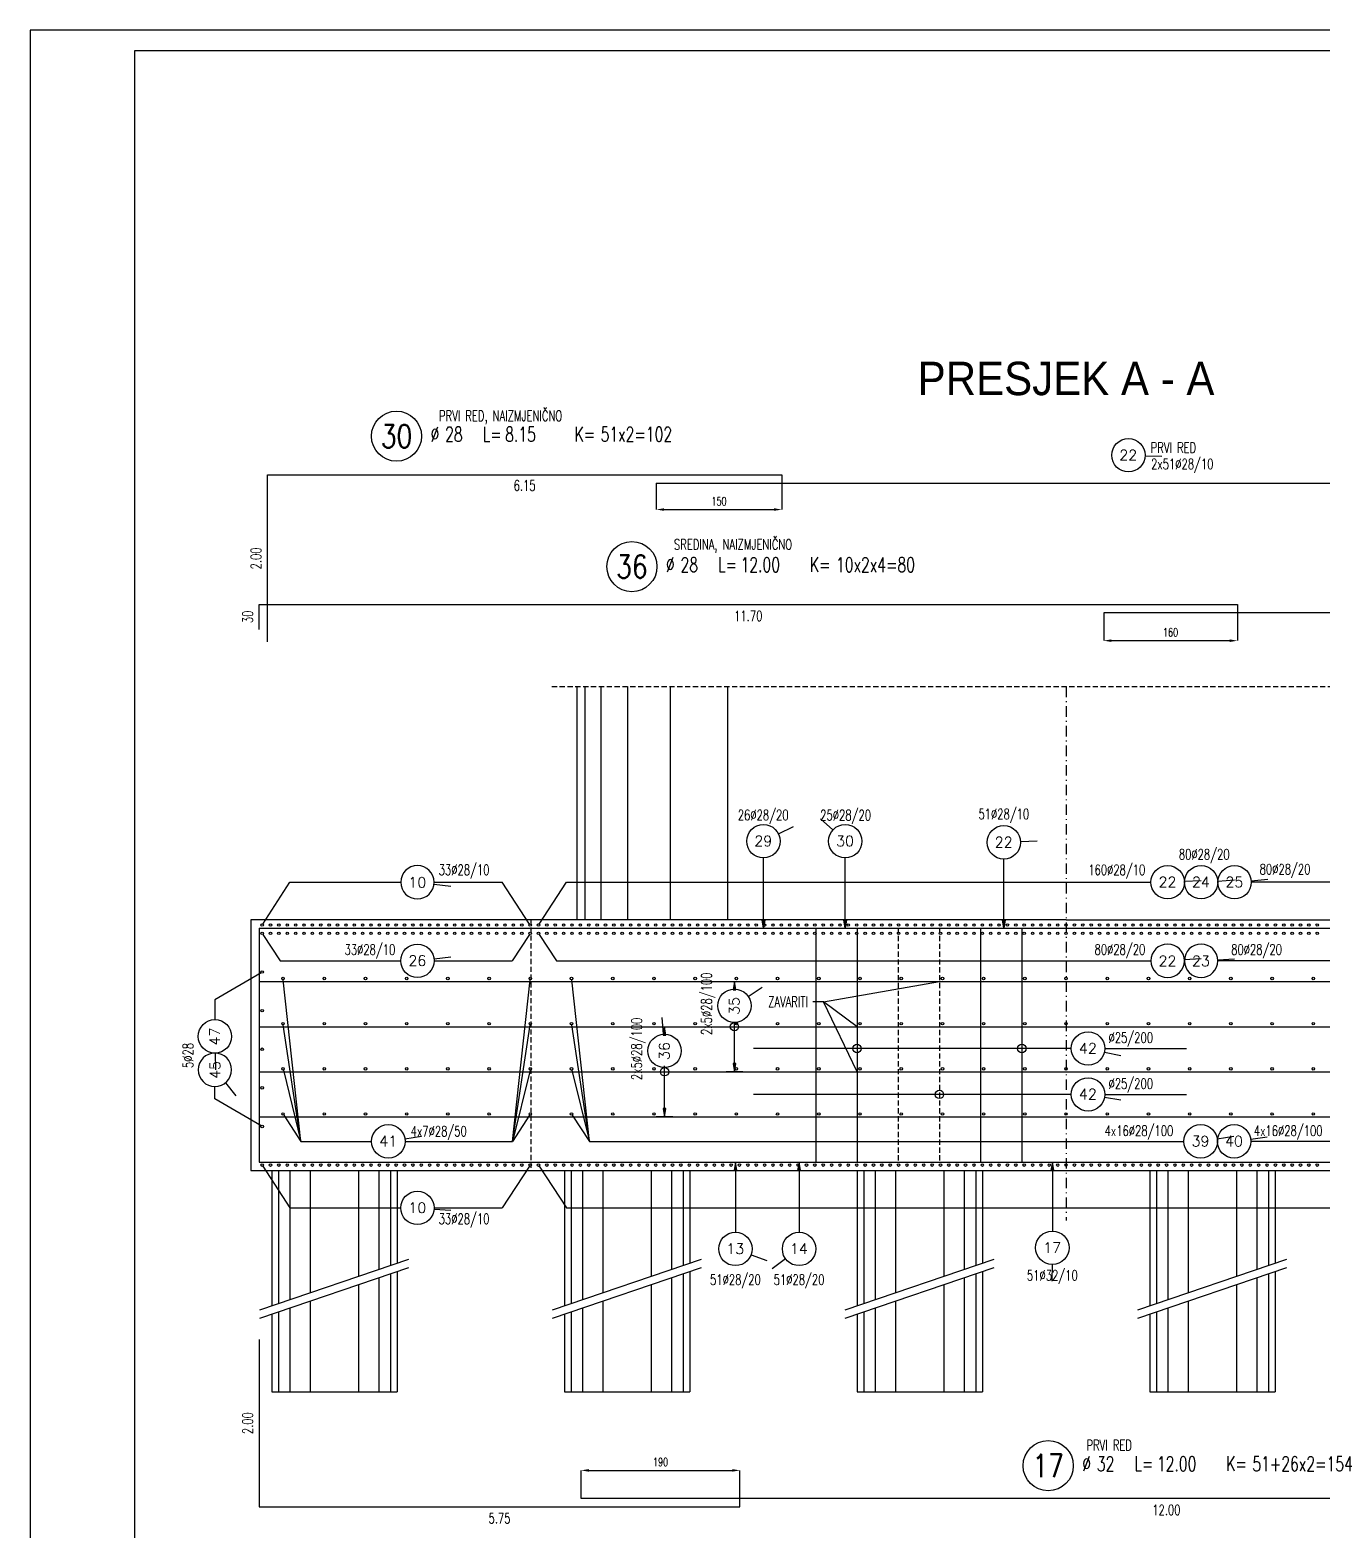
# Model space of a CAD drawing. Extents: x 25615 to 36352, y 68211 to 72666.
# Drawn here: x 25615 to 27161, y 70871 to 72666 of the extents above; entities that cross this region are included whole.
import ezdxf
from ezdxf.enums import TextEntityAlignment as Align

# ---------------------------------------------------------------- set-up
doc = ezdxf.new("R2010")
doc.units = 0
doc.header["$LTSCALE"] = 50
doc.header["$PDMODE"] = 34
doc.header["$PDSIZE"] = 5
doc.linetypes.add('CENTER', pattern=[0.47, 0.25, -0.1, 0.02, -0.1])
doc.linetypes.add('HIDDEN2', pattern=[0.1875, 0.125, -0.0625])
doc.layers.get('DEFPOINTS').update_dxf_attribs({"linetype": 'CONTINUOUS'})
for name, color, linetype in [('ARM', 1, 'CONTINUOUS'), ('ARM-I', 6, 'CONTINUOUS'), ('BETON', 7, 'CONTINUOUS'), ('BETON TANKO', 40, 'CONTINUOUS'), ('CRTICA', 7, 'CONTINUOUS'), ('KOTE', 4, 'CONTINUOUS'), ('NEVIDLJIVO', 9, 'HIDDEN2'), ('OSI', 2, 'CENTER'), ('POM', 9, 'CONTINUOUS'), ('TANKO', 8, 'CONTINUOUS'), ('TEKST', 7, 'CONTINUOUS')]:
    doc.layers.add(name, color=color, linetype=linetype)
doc.styles.add('KOTE', font='romans.shx', dxfattribs={"width": 0.7})
doc.styles.get("Standard").update_dxf_attribs({"font": 'romans.shx', "width": 0.9})
doc.dimstyles.new('M-50', dxfattribs={"dimscale": 50, "dimtxt": 0.2, "dimasz": 0.185, "dimexe": 0, "dimexo": 0, "dimgap": 0.1, "dimtad": 1, "dimdec": 0, "dimzin": 0, "dimdsep": 46, "dimtxsty": 'KOTE', "dimcen": 0.09, "dimclrd": 256, "dimclre": 256, "dimclrt": 2, "dimadec": 0, "dimazin": 0, "dimtfac": 1, "dimtdec": 0, "dimtix": 1, "dimtmove": 2, "dimatfit": 3, "dimfxl": 0, "dimtolj": 1, "dimtzin": 0, "dimarcsym": 0})

# ---------------------------------------------------------------- blocks, each defined once
blk = doc.blocks.new('*D338')
at = {"layer": 'DEFPOINTS', "color": 0}
for p in [(26463.7, 70942.5), (26273.7, 70909), (26463.7, 70899)]:
    blk.add_point(p, dxfattribs=at)
at = {"layer": 'TANKO', "lineweight": -2}
for p, q in [((26273.7, 70909), (26273.7, 70942.5)), ((26283, 70942.5), (26454.5, 70942.5)), ((26463.7, 70899), (26463.7, 70942.5))]:
    blk.add_line(p, q, dxfattribs=at)
at = {"layer": 'TANKO'}
for points in [[(26283, 70944), (26283, 70940.9), (26273.7, 70942.5)], [(26454.5, 70944), (26454.5, 70940.9), (26463.7, 70942.5)]]:
    blk.add_solid(points, dxfattribs=at)
at = {"layer": 'TANKO', "color": 2, "insert": (26368.7, 70952.5), "char_height": 10, "attachment_point": 5, "style": 'KOTE'}
blk.add_mtext('\\A1;190', dxfattribs=at)
blk = doc.blocks.new('P')
at = {"layer": 'KOTE'}
blk.add_circle((0, 0), 0.4, dxfattribs=at)
blk.add_attdef('P', text='', height=0.25, dxfattribs=at).set_placement((-0.004, 0.004), align=Align.MIDDLE)
blk = doc.blocks.new('POZ')
at = {"layer": 'ARM-I'}
blk.add_circle((0, 0), 0.6, dxfattribs=at)
at = {"layer": 'ARM', "width": 0.7}
for s, p in [('%%c', (0.814, -0.125)), ('L=', (2.064, -0.125)), ('K=', (4.256, -0.125))]:
    blk.add_text(s, height=0.35, dxfattribs=at).set_placement(p)
for tag, p in [('VA', (0.879, 0.435)), ('FI', (1.162, -0.13)), ('DUZ', (2.598, -0.13)), ('KOM', (4.881, -0.13))]:
    blk.add_attdef(tag, p, '', height=0.35, dxfattribs=at)
at = {"layer": 'ARM', "width": 0.7, "flags": 1}
for tag, p in [('TIP', (1.038, -0.896)), ('A', (1.162, -1.411)), ('B', (1.162, -1.918)), ('C', (1.162, -2.426)), ('D', (1.162, -2.934)), ('E', (1.162, -3.441)), ('F', (1.162, -3.949)), ('G', (1.162, -4.457)), ('H', (1.162, -4.964)), ('I', (1.162, -5.472)), ('J', (1.162, -5.98)), ('K', (1.162, -6.487)), ('L', (1.162, -6.995)), ('M', (1.162, -7.503)), ('N', (1.162, -8.011))]:
    blk.add_attdef(tag, p, '', height=0.35, dxfattribs=at)
at = {"layer": 'ARM-I', "width": 0.8}
blk.add_attdef('POZ', text='', height=0.55, dxfattribs=at).set_placement((0, 0), align=Align.MIDDLE)
blk = doc.blocks.new('*D345')
at = {"layer": 'DEFPOINTS', "color": 0}
for p in [(26363.7, 72123.5), (26513.7, 72133.5), (26513.7, 72091.9)]:
    blk.add_point(p, dxfattribs=at)
at = {"layer": 'TANKO', "lineweight": -2}
for p, q in [((26363.7, 72123.5), (26363.7, 72091.9)), ((26513.7, 72133.5), (26513.7, 72091.9)), ((26373, 72091.9), (26504.5, 72091.9))]:
    blk.add_line(p, q, dxfattribs=at)
at = {"layer": 'TANKO'}
for points in [[(26373, 72093.5), (26373, 72090.4), (26363.7, 72091.9)], [(26504.5, 72093.5), (26504.5, 72090.4), (26513.7, 72091.9)]]:
    blk.add_solid(points, dxfattribs=at)
at = {"layer": 'TANKO', "color": 2, "insert": (26438.7, 72101.9), "char_height": 10, "attachment_point": 5, "style": 'KOTE'}
blk.add_mtext('\\A1;150', dxfattribs=at)
blk = doc.blocks.new('*D349')
at = {"layer": 'DEFPOINTS', "color": 0}
for p in [(27058.7, 71978.5, 0), (26898.7, 71968.5), (27058.7, 71935.1)]:
    blk.add_point(p, dxfattribs=at)
at = {"layer": 'TANKO', "lineweight": -2}
for p, q in [((27058.7, 71978.5), (27058.7, 71935.1)), ((26898.7, 71968.5), (26898.7, 71935.1)), ((26908, 71935.1), (27049.5, 71935.1))]:
    blk.add_line(p, q, dxfattribs=at)
at = {"layer": 'TANKO'}
for points in [[(26908, 71936.6), (26908, 71933.5), (26898.7, 71935.1)], [(27049.5, 71936.6), (27049.5, 71933.5), (27058.7, 71935.1)]]:
    blk.add_solid(points, dxfattribs=at)
at = {"layer": 'TANKO', "color": 2, "insert": (26978.7, 71945.1), "char_height": 10, "attachment_point": 5, "style": 'KOTE'}
blk.add_mtext('\\A1;160', dxfattribs=at)
blk = doc.blocks.new('STR')
at = {"layer": 'KOTE', "color": 9}
blk.add_lwpolyline([(-1, 0.17), (-1, -0.17), (0, 0)], close=True, dxfattribs=at)
at = {"layer": 'KOTE', "color": 9, "linetype": 'ByBlock'}
blk.add_solid([(-1, 0.17), (-1, -0.17), (0, 0)], dxfattribs=at)
blk = doc.blocks.new('S')
at = {"layer": 'KOTE', "color": 9}
blk.add_line((0, 1), (0, -1), dxfattribs=at)
blk.add_lwpolyline([(-1, 0.17), (-1, -0.17), (0, 0)], close=True, dxfattribs=at)
at = {"layer": 'KOTE', "color": 9, "linetype": 'ByBlock'}
blk.add_solid([(-1, 0.17), (-1, -0.17), (0, 0)], dxfattribs=at)

msp = doc.modelspace()

# ---------------------------------------------------------------- linework, layer by layer
at = {"layer": 'ARM'}
for p, q in [((25888.7, 71591.3, 0), (27818.7, 71591.3, 0)), ((25888.7, 71591.3, 0), (25888.7, 71311.3, 0)), ((25888.7, 71591.3, 0), (27818.7, 71591.3, 0)), ((26554.4, 71591.3, 0), (26554.4, 71311.3, 0)), ((26603.7, 71591.3, 0), (26603.7, 71311.3, 0)), ((26751.5, 71591.3, 0), (26751.5, 71311.3, 0)), ((26800.8, 71591.3, 0), (26800.8, 71311.3, 0)), ((25888.7, 71527.3, 0), (27818.7, 71527.3, 0)), ((25888.7, 71473.3, 0), (27818.7, 71473.3, 0)), ((25888.7, 71419.3, 0), (27818.7, 71419.3, 0)), ((25888.7, 71365.3, 0), (27818.7, 71365.3, 0)), ((25888.7, 71311.3, 0), (27818.7, 71311.3, 0))]:
    msp.add_line(p, q, dxfattribs=at)
at = {"layer": 'ARM-I', "elevation": 0}
for points in [[(25898.7, 71933.5), (25898.7, 72133.5), (26513.7, 72133.5)], [(26363.7, 72123.5), (27563.7, 72123.5)], [(25888.7, 71948.5), (25888.7, 71978.5), (27058.7, 71978.5)], [(27818.7, 71938.5), (27818.7, 71968.5), (26898.7, 71968.5)], [(25888.7, 71099), (25888.7, 70899), (26463.7, 70899)], [(27673.7, 70909), (26273.7, 70909)]]:
    msp.add_lwpolyline(points, dxfattribs=at)
at = {"layer": 'BETON'}
for p, q in [((26853.7, 71601.3, 0), (25878.7, 71601.3, 0)), ((25878.7, 71601.3, 0), (25878.7, 71301.3, 0)), ((26853.7, 71601.3, 0), (27828.7, 71601.3, 0)), ((25878.7, 71301.3, 0), (27828.7, 71301.3, 0))]:
    msp.add_line(p, q, dxfattribs=at)
for points in [[(25614.7, 68210.6), (35173.4, 68210.6), (35173.4, 72665.6), (25614.7, 72665.6)], [(25739.7, 68235.6), (35148.4, 68235.6), (35148.4, 72640.6), (25739.7, 72640.6)]]:
    msp.add_lwpolyline(points, close=True, dxfattribs=at)
at = {"layer": 'BETON TANKO'}
for p, q in [((26268.7, 71880.1, 0), (26268.7, 71601.3, 0)), ((25903.7, 71301.3, 0), (25903.7, 71139.5, 0)), ((26053.7, 71301.3, 0), (26053.7, 71190.4, 0)), ((26253.7, 71301.3, 0), (26253.7, 71139.5, 0)), ((26403.7, 71301.3, 0), (26403.7, 71190.4, 0)), ((26603.7, 71301.3, 0), (26603.7, 71139.5, 0)), ((26753.7, 71301.3, 0), (26753.7, 71190.4, 0)), ((26953.7, 71301.3, 0), (26953.7, 71139.5, 0)), ((27103.7, 71301.3, 0), (27103.7, 71190.4, 0)), ((26053.7, 71180.4, 0), (26053.7, 71036.4, 0)), ((26403.7, 71180.4, 0), (26403.7, 71036.4, 0)), ((26753.7, 71180.4, 0), (26753.7, 71036.4, 0)), ((27103.7, 71180.4, 0), (27103.7, 71036.4, 0)), ((25903.7, 71129.5, 0), (25903.7, 71036.4, 0)), ((26253.7, 71129.5, 0), (26253.7, 71036.4, 0)), ((26603.7, 71129.5, 0), (26603.7, 71036.4, 0)), ((26953.7, 71129.5, 0), (26953.7, 71036.4, 0)), ((25903.7, 71036.4, 0), (26053.7, 71036.4, 0)), ((26253.7, 71036.4, 0), (26403.7, 71036.4, 0)), ((26603.7, 71036.4, 0), (26753.7, 71036.4, 0)), ((26953.7, 71036.4, 0), (27103.7, 71036.4, 0))]:
    msp.add_line(p, q, dxfattribs=at)
at = {"layer": 'CRTICA'}
for p, q in [((26948.3, 72156.3, 0), (26968.3, 72155.8, 0)), ((26509.7, 71704, 0), (26527.6, 71712.9, 0)), ((26574.7, 71708.6, 0), (26559.9, 71722, 0)), ((26799.3, 71694.7, 0), (26819.2, 71695.6, 0)), ((26097.9, 71643.8, 0), (26117.8, 71641.5, 0)), ((26995.1, 71647.2, 0), (27015.1, 71648.3, 0)), ((27035.1, 71647.5, 0), (27055.1, 71648.9, 0)), ((27075.1, 71647.8, 0), (27095, 71649.6, 0)), ((26097.9, 71554.4, 0), (26117.8, 71556.8, 0)), ((26995.1, 71553.5, 0), (27015.1, 71554.9, 0)), ((27035.1, 71553.3, 0), (27055.1, 71554.5, 0)), ((26473.6, 71509.5, 0), (26490.2, 71520.6, 0)), ((26372.2, 71464.2, 0), (26370.8, 71484.2, 0)), ((25836.2, 71441.7), (25836.6, 71421.7)), ((26899.5, 71443), (26919.1, 71438.8)), ((25848.3, 71406.1), (25860.9, 71390.5)), ((26899.7, 71389, 0), (26919.4, 71385.8, 0)), ((26063, 71339.2), (26082.7, 71342.4)), ((27034.4, 71339.2, 0), (27054.2, 71342.4, 0)), ((27074.5, 71338.8, 0), (27094.3, 71341.5, 0)), ((26098, 71255.1, 0), (26118, 71253.8, 0)), ((26477, 71200.4, 0), (26495.7, 71193.4, 0)), ((26518.3, 71195.6, 0), (26502.2, 71183.7, 0)), ((26836.9, 71188.8, 0), (26836.5, 71168.8, 0))]:
    msp.add_line(p, q, dxfattribs=at)
at = {"layer": 'KOTE'}
for centre, radius in [((25892.3, 71594.9, 0), 1.5), ((25892.3, 71584.9, 0), 1.5), ((25902.3, 71594.9, 0), 1.5), ((25902.3, 71584.9, 0), 1.5), ((25912.3, 71594.9, 0), 1.5), ((25912.3, 71584.9, 0), 1.5), ((25922.4, 71594.9, 0), 1.5), ((25922.4, 71584.9, 0), 1.5), ((25932.4, 71594.9, 0), 1.5), ((25932.4, 71584.9, 0), 1.5), ((25942.4, 71594.9, 0), 1.5), ((25942.4, 71584.9, 0), 1.5), ((25952.4, 71594.9, 0), 1.5), ((25952.4, 71584.9, 0), 1.5), ((25962.4, 71594.9, 0), 1.5), ((25962.4, 71584.9, 0), 1.5), ((25972.4, 71594.9, 0), 1.5), ((25972.4, 71584.9, 0), 1.5), ((25982.4, 71594.9, 0), 1.5), ((25982.4, 71584.9, 0), 1.5), ((25992.5, 71594.9, 0), 1.5), ((25992.5, 71584.9, 0), 1.5), ((26002.5, 71594.9, 0), 1.5), ((26002.5, 71584.9, 0), 1.5), ((26012.5, 71594.9, 0), 1.5), ((26012.5, 71584.9, 0), 1.5), ((26022.5, 71594.9, 0), 1.5), ((26022.5, 71584.9, 0), 1.5), ((26032.5, 71594.9, 0), 1.5), ((26032.5, 71584.9, 0), 1.5), ((26042.5, 71594.9, 0), 1.5), ((26042.5, 71584.9, 0), 1.5), ((26052.5, 71594.9, 0), 1.5), ((26052.5, 71584.9, 0), 1.5), ((26062.6, 71594.9, 0), 1.5), ((26062.6, 71584.9, 0), 1.5), ((26072.6, 71594.9, 0), 1.5), ((26072.6, 71584.9, 0), 1.5), ((26082.6, 71594.9, 0), 1.5), ((26082.6, 71584.9, 0), 1.5), ((26092.6, 71594.9, 0), 1.5), ((26092.6, 71584.9, 0), 1.5), ((26102.6, 71594.9, 0), 1.5), ((26102.6, 71584.9, 0), 1.5), ((26112.6, 71594.9, 0), 1.5), ((26112.6, 71584.9, 0), 1.5), ((26122.6, 71594.9, 0), 1.5), ((26122.6, 71584.9, 0), 1.5), ((26132.7, 71594.9, 0), 1.5), ((26132.7, 71584.9, 0), 1.5), ((26142.7, 71594.9, 0), 1.5), ((26142.7, 71584.9, 0), 1.5), ((26152.7, 71594.9, 0), 1.5), ((26152.7, 71584.9, 0), 1.5), ((26162.7, 71594.9, 0), 1.5), ((26162.7, 71584.9, 0), 1.5), ((26172.7, 71594.9, 0), 1.5), ((26172.7, 71584.9, 0), 1.5), ((26182.7, 71594.9, 0), 1.5), ((26182.7, 71584.9, 0), 1.5), ((26192.7, 71594.9, 0), 1.5), ((26192.7, 71584.9, 0), 1.5), ((26202.8, 71594.9, 0), 1.5), ((26202.8, 71584.9, 0), 1.5), ((26212.8, 71594.9, 0), 1.5), ((26212.8, 71584.9, 0), 1.5), ((26222.8, 71594.9, 0), 1.5), ((26222.8, 71584.9, 0), 1.5), ((26232.8, 71594.9, 0), 1.5), ((26232.8, 71584.9, 0), 1.5), ((26242.8, 71594.9, 0), 1.5), ((26242.8, 71584.9, 0), 1.5), ((26252.8, 71594.9, 0), 1.5), ((26252.8, 71584.9, 0), 1.5), ((26262.9, 71594.9, 0), 1.5), ((26262.9, 71584.9, 0), 1.5), ((26272.9, 71594.9, 0), 1.5), ((26272.9, 71584.9, 0), 1.5), ((26282.9, 71594.9, 0), 1.5), ((26282.9, 71584.9, 0), 1.5), ((26292.9, 71594.9, 0), 1.5), ((26292.9, 71584.9, 0), 1.5), ((26302.9, 71594.9, 0), 1.5), ((26302.9, 71584.9, 0), 1.5), ((26312.9, 71594.9, 0), 1.5), ((26312.9, 71584.9, 0), 1.5), ((26322.9, 71594.9, 0), 1.5), ((26322.9, 71584.9, 0), 1.5), ((26333, 71594.9, 0), 1.5), ((26333, 71584.9, 0), 1.5), ((26343, 71594.9, 0), 1.5), ((26343, 71584.9, 0), 1.5), ((26353, 71594.9, 0), 1.5), ((26353, 71584.9, 0), 1.5), ((26363, 71594.9, 0), 1.5), ((26363, 71584.9, 0), 1.5), ((26373, 71594.9, 0), 1.5), ((26373, 71584.9, 0), 1.5), ((26383, 71594.9, 0), 1.5), ((26383, 71584.9, 0), 1.5), ((26393, 71594.9, 0), 1.5), ((26393, 71584.9, 0), 1.5), ((26403.1, 71594.9, 0), 1.5), ((26403.1, 71584.9, 0), 1.5), ((26413.1, 71594.9, 0), 1.5), ((26413.1, 71584.9, 0), 1.5), ((26423.1, 71594.9, 0), 1.5), ((26423.1, 71584.9, 0), 1.5), ((26433.1, 71594.9, 0), 1.5), ((26433.1, 71584.9, 0), 1.5), ((26443.1, 71594.9, 0), 1.5), ((26443.1, 71584.9, 0), 1.5), ((26453.1, 71594.9, 0), 1.5), ((26453.1, 71584.9, 0), 1.5), ((26463.1, 71594.9, 0), 1.5), ((26463.1, 71584.9, 0), 1.5), ((26473.2, 71594.9, 0), 1.5), ((26473.2, 71584.9, 0), 1.5), ((26483.2, 71594.9, 0), 1.5), ((26483.2, 71584.9, 0), 1.5), ((26493.2, 71594.9, 0), 1.5), ((26493.2, 71584.9, 0), 1.5), ((26503.2, 71594.9, 0), 1.5), ((26503.2, 71584.9, 0), 1.5), ((26513.2, 71594.9, 0), 1.5), ((26513.2, 71584.9, 0), 1.5), ((26523.2, 71594.9, 0), 1.5), ((26523.2, 71584.9, 0), 1.5), ((26533.2, 71594.9, 0), 1.5), ((26533.2, 71584.9, 0), 1.5), ((26543.3, 71594.9, 0), 1.5), ((26543.3, 71584.9, 0), 1.5), ((26553.3, 71594.9, 0), 1.5), ((26553.3, 71584.9, 0), 1.5), ((26563.3, 71594.9, 0), 1.5), ((26563.3, 71584.9, 0), 1.5), ((26573.3, 71594.9, 0), 1.5), ((26573.3, 71584.9, 0), 1.5), ((26583.3, 71594.9, 0), 1.5), ((26583.3, 71584.9, 0), 1.5), ((26593.3, 71594.9, 0), 1.5), ((26593.3, 71584.9, 0), 1.5), ((26603.3, 71594.9, 0), 1.5), ((26603.3, 71584.9, 0), 1.5), ((26613.4, 71594.9, 0), 1.5), ((26613.4, 71584.9, 0), 1.5), ((26623.4, 71594.9, 0), 1.5), ((26623.4, 71584.9, 0), 1.5), ((26633.4, 71594.9, 0), 1.5), ((26633.4, 71584.9, 0), 1.5), ((26643.4, 71594.9, 0), 1.5), ((26643.4, 71584.9, 0), 1.5), ((26653.4, 71594.9, 0), 1.5), ((26653.4, 71584.9, 0), 1.5), ((26663.4, 71594.9, 0), 1.5), ((26663.4, 71584.9, 0), 1.5), ((26673.4, 71594.9, 0), 1.5), ((26673.4, 71584.9, 0), 1.5), ((26683.5, 71594.9, 0), 1.5), ((26683.5, 71584.9, 0), 1.5), ((26693.5, 71594.9, 0), 1.5), ((26693.5, 71584.9, 0), 1.5), ((26703.5, 71594.9, 0), 1.5), ((26703.5, 71584.9, 0), 1.5), ((26713.5, 71594.9, 0), 1.5), ((26713.5, 71584.9, 0), 1.5), ((26723.5, 71594.9, 0), 1.5), ((26723.5, 71584.9, 0), 1.5), ((26733.5, 71594.9, 0), 1.5), ((26733.5, 71584.9, 0), 1.5), ((26743.6, 71594.9, 0), 1.5), ((26743.6, 71584.9, 0), 1.5), ((26753.6, 71594.9, 0), 1.5), ((26753.6, 71584.9, 0), 1.5), ((26763.6, 71594.9, 0), 1.5), ((26763.6, 71584.9, 0), 1.5), ((26773.6, 71594.9, 0), 1.5), ((26773.6, 71584.9, 0), 1.5), ((26783.6, 71594.9, 0), 1.5), ((26783.6, 71584.9, 0), 1.5), ((26793.6, 71594.9, 0), 1.5), ((26793.6, 71584.9, 0), 1.5), ((26803.6, 71594.9, 0), 1.5), ((26803.6, 71584.9, 0), 1.5), ((26813.7, 71594.9, 0), 1.5), ((26813.7, 71584.9, 0), 1.5), ((26823.7, 71594.9, 0), 1.5), ((26823.7, 71584.9, 0), 1.5), ((26833.7, 71594.9, 0), 1.5), ((26833.7, 71584.9, 0), 1.5), ((26843.7, 71594.9, 0), 1.5), ((26843.7, 71584.9, 0), 1.5), ((26853.7, 71594.9, 0), 1.5), ((26853.7, 71584.9, 0), 1.5), ((26863.7, 71594.9, 0), 1.5), ((26863.7, 71584.9, 0), 1.5), ((26873.7, 71594.9, 0), 1.5), ((26873.7, 71584.9, 0), 1.5), ((26883.8, 71594.9, 0), 1.5), ((26883.8, 71584.9, 0), 1.5), ((26893.8, 71594.9, 0), 1.5), ((26893.8, 71584.9, 0), 1.5), ((26903.8, 71594.9, 0), 1.5), ((26903.8, 71584.9, 0), 1.5), ((26913.8, 71594.9, 0), 1.5), ((26913.8, 71584.9, 0), 1.5), ((26923.8, 71594.9, 0), 1.5), ((26923.8, 71584.9, 0), 1.5), ((26933.8, 71594.9, 0), 1.5), ((26933.8, 71584.9, 0), 1.5), ((26943.8, 71594.9, 0), 1.5), ((26943.8, 71584.9, 0), 1.5), ((26953.9, 71594.9, 0), 1.5), ((26953.9, 71584.9, 0), 1.5), ((26963.9, 71594.9, 0), 1.5), ((26963.9, 71584.9, 0), 1.5), ((26973.9, 71594.9, 0), 1.5), ((26973.9, 71584.9, 0), 1.5), ((26983.9, 71594.9, 0), 1.5), ((26983.9, 71584.9, 0), 1.5), ((26993.9, 71594.9, 0), 1.5), ((26993.9, 71584.9, 0), 1.5), ((27003.9, 71594.9, 0), 1.5), ((27003.9, 71584.9, 0), 1.5), ((27013.9, 71594.9, 0), 1.5), ((27013.9, 71584.9, 0), 1.5), ((27024, 71594.9, 0), 1.5), ((27024, 71584.9, 0), 1.5), ((27034, 71594.9, 0), 1.5), ((27034, 71584.9, 0), 1.5), ((27044, 71594.9, 0), 1.5), ((27044, 71584.9, 0), 1.5), ((27054, 71594.9, 0), 1.5), ((27054, 71584.9, 0), 1.5), ((27064, 71594.9, 0), 1.5), ((27064, 71584.9, 0), 1.5), ((27074, 71594.9, 0), 1.5), ((27074, 71584.9, 0), 1.5), ((27084, 71594.9, 0), 1.5), ((27084, 71584.9, 0), 1.5), ((27094.1, 71594.9, 0), 1.5), ((27094.1, 71584.9, 0), 1.5), ((27104.1, 71594.9, 0), 1.5), ((27104.1, 71584.9, 0), 1.5), ((27114.1, 71594.9, 0), 1.5), ((27114.1, 71584.9, 0), 1.5), ((27124.1, 71594.9, 0), 1.5), ((27124.1, 71584.9, 0), 1.5), ((27134.1, 71594.9, 0), 1.5), ((27134.1, 71584.9, 0), 1.5), ((27144.1, 71594.9, 0), 1.5), ((27144.1, 71584.9, 0), 1.5), ((27154.1, 71594.9, 0), 1.5), ((27154.1, 71584.9, 0), 1.5), ((25892.3, 71538.7, 0), 1.5), ((25917.3, 71530.9), 1.5), ((25966.6, 71530.9), 1.5), ((26015.9, 71530.9), 1.5), ((26065.2, 71530.9), 1.5), ((26114.4, 71530.9), 1.5), ((26163.7, 71530.9), 1.5), ((26213, 71530.9), 1.5), ((26262.3, 71530.9), 1.5), ((26311.6, 71530.9), 1.5), ((26360.9, 71530.9), 1.5), ((26410.2, 71530.9), 1.5), ((26459.4, 71530.9), 1.5), ((26508.7, 71530.9), 1.5), ((26558, 71530.9), 1.5), ((26607.3, 71530.9), 1.5), ((26656.6, 71530.9), 1.5), ((26705.9, 71530.9), 1.5), ((26755.1, 71530.9), 1.5), ((26804.4, 71530.9), 1.5), ((26853.7, 71530.9), 1.5), ((26903, 71530.9), 1.5), ((26952.3, 71530.9), 1.5), ((27001.6, 71530.9), 1.5), ((27050.8, 71530.9), 1.5), ((27100.1, 71530.9), 1.5), ((27149.4, 71530.9), 1.5), ((25892.3, 71492.5, 0), 1.5), ((25917.3, 71476.9), 1.5), ((25966.6, 71476.9), 1.5), ((26015.9, 71476.9), 1.5), ((26065.2, 71476.9), 1.5), ((26114.4, 71476.9), 1.5), ((26163.7, 71476.9), 1.5), ((26213, 71476.9), 1.5), ((26262.3, 71476.9), 1.5), ((26311.6, 71476.9), 1.5), ((26360.9, 71476.9), 1.5), ((26410.2, 71476.9), 1.5), ((26457.1, 71473.3, 0), 5), ((26459.4, 71476.9), 1.5), ((26508.7, 71476.9), 1.5), ((26558, 71476.9), 1.5), ((26607.3, 71476.9), 1.5), ((26656.6, 71476.9), 1.5), ((26705.9, 71476.9), 1.5), ((26755.1, 71476.9), 1.5), ((26804.4, 71476.9), 1.5), ((26853.7, 71476.9), 1.5), ((26903, 71476.9), 1.5), ((26952.3, 71476.9), 1.5), ((27001.6, 71476.9), 1.5), ((27050.8, 71476.9), 1.5), ((27100.1, 71476.9), 1.5), ((27149.4, 71476.9), 1.5), ((25892.3, 71446.3, 0), 1.5), ((26603.7, 71447.2), 5), ((26800.8, 71447.2), 5), ((25917.3, 71422.9), 1.5), ((25966.6, 71422.9), 1.5), ((26015.9, 71422.9), 1.5), ((26065.2, 71422.9), 1.5), ((26114.4, 71422.9), 1.5), ((26163.7, 71422.9), 1.5), ((26213, 71422.9), 1.5), ((26262.3, 71422.9), 1.5), ((26311.6, 71422.9), 1.5), ((26360.9, 71422.9), 1.5), ((26373.5, 71419.3, 0), 5), ((26410.2, 71422.9), 1.5), ((26459.4, 71422.9), 1.5), ((26508.7, 71422.9), 1.5), ((26558, 71422.9), 1.5), ((26607.3, 71422.9), 1.5), ((26656.6, 71422.9), 1.5), ((26705.9, 71422.9), 1.5), ((26755.1, 71422.9), 1.5), ((26804.4, 71422.9), 1.5), ((26853.7, 71422.9), 1.5), ((26903, 71422.9), 1.5), ((26952.3, 71422.9), 1.5), ((27001.6, 71422.9), 1.5), ((27050.8, 71422.9), 1.5), ((27100.1, 71422.9), 1.5), ((27149.4, 71422.9), 1.5), ((25892.3, 71400.1, 0), 1.5), ((26702.3, 71392.2, 0), 5), ((25917.3, 71368.9), 1.5), ((25966.6, 71368.9), 1.5), ((26015.9, 71368.9), 1.5), ((26065.2, 71368.9), 1.5), ((26114.4, 71368.9), 1.5), ((26163.7, 71368.9), 1.5), ((26213, 71368.9), 1.5), ((26262.3, 71368.9), 1.5), ((26311.6, 71368.9), 1.5), ((26360.9, 71368.9), 1.5), ((26410.2, 71368.9), 1.5), ((26459.4, 71368.9), 1.5), ((26508.7, 71368.9), 1.5), ((26558, 71368.9), 1.5), ((26607.3, 71368.9), 1.5), ((26656.6, 71368.9), 1.5), ((26705.9, 71368.9), 1.5), ((26755.1, 71368.9), 1.5), ((26804.4, 71368.9), 1.5), ((26853.7, 71368.9), 1.5), ((26903, 71368.9), 1.5), ((26952.3, 71368.9), 1.5), ((27001.6, 71368.9), 1.5), ((27050.8, 71368.9), 1.5), ((27100.1, 71368.9), 1.5), ((27149.4, 71368.9), 1.5), ((25892.3, 71353.9, 0), 1.5), ((25892.3, 71307.7, 0), 1.5), ((25902.3, 71307.7, 0), 1.5), ((25912.3, 71307.7, 0), 1.5), ((25922.4, 71307.7, 0), 1.5), ((25932.4, 71307.7, 0), 1.5), ((25942.4, 71307.7, 0), 1.5), ((25952.4, 71307.7, 0), 1.5), ((25962.4, 71307.7, 0), 1.5), ((25972.4, 71307.7, 0), 1.5), ((25982.4, 71307.7, 0), 1.5), ((25992.5, 71307.7, 0), 1.5), ((26002.5, 71307.7, 0), 1.5), ((26012.5, 71307.7, 0), 1.5), ((26022.5, 71307.7, 0), 1.5), ((26032.5, 71307.7, 0), 1.5), ((26042.5, 71307.7, 0), 1.5), ((26052.5, 71307.7, 0), 1.5), ((26062.6, 71307.7, 0), 1.5), ((26072.6, 71307.7, 0), 1.5), ((26082.6, 71307.7, 0), 1.5), ((26092.6, 71307.7, 0), 1.5), ((26102.6, 71307.7, 0), 1.5), ((26112.6, 71307.7, 0), 1.5), ((26122.6, 71307.7, 0), 1.5), ((26132.7, 71307.7, 0), 1.5), ((26142.7, 71307.7, 0), 1.5), ((26152.7, 71307.7, 0), 1.5), ((26162.7, 71307.7, 0), 1.5), ((26172.7, 71307.7, 0), 1.5), ((26182.7, 71307.7, 0), 1.5), ((26192.7, 71307.7, 0), 1.5), ((26202.8, 71307.7, 0), 1.5), ((26212.8, 71307.7, 0), 1.5), ((26222.8, 71307.7, 0), 1.5), ((26232.8, 71307.7, 0), 1.5), ((26242.8, 71307.7, 0), 1.5), ((26252.8, 71307.7, 0), 1.5), ((26262.9, 71307.7, 0), 1.5), ((26272.9, 71307.7, 0), 1.5), ((26282.9, 71307.7, 0), 1.5), ((26292.9, 71307.7, 0), 1.5), ((26302.9, 71307.7, 0), 1.5), ((26312.9, 71307.7, 0), 1.5), ((26322.9, 71307.7, 0), 1.5), ((26333, 71307.7, 0), 1.5), ((26343, 71307.7, 0), 1.5), ((26353, 71307.7, 0), 1.5), ((26363, 71307.7, 0), 1.5), ((26373, 71307.7, 0), 1.5), ((26383, 71307.7, 0), 1.5), ((26393, 71307.7, 0), 1.5), ((26403.1, 71307.7, 0), 1.5), ((26413.1, 71307.7, 0), 1.5), ((26423.1, 71307.7, 0), 1.5), ((26433.1, 71307.7, 0), 1.5), ((26443.1, 71307.7, 0), 1.5), ((26453.1, 71307.7, 0), 1.5), ((26463.1, 71307.7, 0), 1.5), ((26473.2, 71307.7, 0), 1.5), ((26483.2, 71307.7, 0), 1.5), ((26493.2, 71307.7, 0), 1.5), ((26503.2, 71307.7, 0), 1.5), ((26513.2, 71307.7, 0), 1.5), ((26523.2, 71307.7, 0), 1.5), ((26533.2, 71307.7, 0), 1.5), ((26543.3, 71307.7, 0), 1.5), ((26553.3, 71307.7, 0), 1.5), ((26563.3, 71307.7, 0), 1.5), ((26573.3, 71307.7, 0), 1.5), ((26583.3, 71307.7, 0), 1.5), ((26593.3, 71307.7, 0), 1.5), ((26603.3, 71307.7, 0), 1.5), ((26613.4, 71307.7, 0), 1.5), ((26623.4, 71307.7, 0), 1.5), ((26633.4, 71307.7, 0), 1.5), ((26643.4, 71307.7, 0), 1.5), ((26653.4, 71307.7, 0), 1.5), ((26663.4, 71307.7, 0), 1.5), ((26673.4, 71307.7, 0), 1.5), ((26683.5, 71307.7, 0), 1.5), ((26693.5, 71307.7, 0), 1.5), ((26703.5, 71307.7, 0), 1.5), ((26713.5, 71307.7, 0), 1.5), ((26723.5, 71307.7, 0), 1.5), ((26733.5, 71307.7, 0), 1.5), ((26743.6, 71307.7, 0), 1.5), ((26753.6, 71307.7, 0), 1.5), ((26763.6, 71307.7, 0), 1.5), ((26773.6, 71307.7, 0), 1.5), ((26783.6, 71307.7, 0), 1.5), ((26793.6, 71307.7, 0), 1.5), ((26803.6, 71307.7, 0), 1.5), ((26813.7, 71307.7, 0), 1.5), ((26823.7, 71307.7, 0), 1.5), ((26833.7, 71307.7, 0), 1.5), ((26843.7, 71307.7, 0), 1.5), ((26853.7, 71307.7, 0), 1.5), ((26863.7, 71307.7, 0), 1.5), ((26873.7, 71307.7, 0), 1.5), ((26883.8, 71307.7, 0), 1.5), ((26893.8, 71307.7, 0), 1.5), ((26903.8, 71307.7, 0), 1.5), ((26913.8, 71307.7, 0), 1.5), ((26923.8, 71307.7, 0), 1.5), ((26933.8, 71307.7, 0), 1.5), ((26943.8, 71307.7, 0), 1.5), ((26953.9, 71307.7, 0), 1.5), ((26963.9, 71307.7, 0), 1.5), ((26973.9, 71307.7, 0), 1.5), ((26983.9, 71307.7, 0), 1.5), ((26993.9, 71307.7, 0), 1.5), ((27003.9, 71307.7, 0), 1.5), ((27013.9, 71307.7, 0), 1.5), ((27024, 71307.7, 0), 1.5), ((27034, 71307.7, 0), 1.5), ((27044, 71307.7, 0), 1.5), ((27054, 71307.7, 0), 1.5), ((27064, 71307.7, 0), 1.5), ((27074, 71307.7, 0), 1.5), ((27084, 71307.7, 0), 1.5), ((27094.1, 71307.7, 0), 1.5), ((27104.1, 71307.7, 0), 1.5), ((27114.1, 71307.7, 0), 1.5), ((27124.1, 71307.7, 0), 1.5), ((27134.1, 71307.7, 0), 1.5), ((27144.1, 71307.7, 0), 1.5), ((27154.1, 71307.7, 0), 1.5)]:
    msp.add_circle(centre, radius, dxfattribs=at)
at = {"layer": 'NEVIDLJIVO'}
for p, q in [((26238.7, 71880.1, 0), (27468.7, 71880.1, 0)), ((26213.7, 71601.3, 0), (26213.7, 71301.3, 0)), ((26653, 71591.3, 0), (26653, 71311.3, 0)), ((26702.3, 71591.3, 0), (26702.3, 71311.3, 0))]:
    msp.add_line(p, q, dxfattribs=at)
at = {"layer": 'OSI'}
msp.add_line((26853.7, 71880.1, 0), (26853.7, 71241.3, 0), dxfattribs=at)
at = {"layer": 'POM'}
for p, q in [((25911.8, 71301.3, 0), (25911.8, 71142.3, 0)), ((25925.6, 71301.3, 0), (25925.6, 71147, 0)), ((25949.8, 71301.3, 0), (25949.8, 71155.2, 0)), ((26007.7, 71301.3, 0), (26007.7, 71174.8, 0)), ((26031.8, 71301.3, 0), (26031.8, 71183, 0)), ((26045.7, 71301.3, 0), (26045.7, 71187.7, 0)), ((26261.8, 71301.3, 0), (26261.8, 71142.3, 0)), ((26275.6, 71301.3, 0), (26275.6, 71147, 0)), ((26299.8, 71301.3, 0), (26299.8, 71155.2, 0)), ((26357.7, 71301.3, 0), (26357.7, 71174.8, 0)), ((26381.8, 71301.3, 0), (26381.8, 71183, 0)), ((26395.7, 71301.3, 0), (26395.7, 71187.7, 0)), ((26611.8, 71301.3, 0), (26611.8, 71142.3, 0)), ((26625.6, 71301.3, 0), (26625.6, 71147, 0)), ((26649.8, 71301.3, 0), (26649.8, 71155.2, 0)), ((26707.7, 71301.3, 0), (26707.7, 71174.8, 0)), ((26731.8, 71301.3, 0), (26731.8, 71183, 0)), ((26745.7, 71301.3, 0), (26745.7, 71187.7, 0)), ((26961.8, 71301.3, 0), (26961.8, 71142.3, 0)), ((26975.6, 71301.3, 0), (26975.6, 71147, 0)), ((26999.8, 71301.3, 0), (26999.8, 71155.2, 0)), ((27057.7, 71301.3, 0), (27057.7, 71174.8, 0)), ((27081.8, 71301.3, 0), (27081.8, 71183, 0)), ((27095.7, 71301.3, 0), (27095.7, 71187.7, 0)), ((26031.8, 71173, 0), (26031.8, 71036.4, 0)), ((26045.7, 71177.7, 0), (26045.7, 71036.4, 0)), ((26381.8, 71173, 0), (26381.8, 71036.4, 0)), ((26395.7, 71177.7, 0), (26395.7, 71036.4, 0)), ((26731.8, 71173, 0), (26731.8, 71036.4, 0)), ((26745.7, 71177.7, 0), (26745.7, 71036.4, 0)), ((27081.8, 71173, 0), (27081.8, 71036.4, 0)), ((27095.7, 71177.7, 0), (27095.7, 71036.4, 0)), ((26007.7, 71164.8, 0), (26007.7, 71036.4, 0)), ((26357.7, 71164.8, 0), (26357.7, 71036.4, 0)), ((26707.7, 71164.8, 0), (26707.7, 71036.4, 0)), ((27057.7, 71164.8, 0), (27057.7, 71036.4, 0)), ((25925.6, 71137, 0), (25925.6, 71036.4, 0)), ((25949.8, 71145.2, 0), (25949.8, 71036.4, 0)), ((26275.6, 71137, 0), (26275.6, 71036.4, 0)), ((26299.8, 71145.2, 0), (26299.8, 71036.4, 0)), ((26625.6, 71137, 0), (26625.6, 71036.4, 0)), ((26649.8, 71145.2, 0), (26649.8, 71036.4, 0)), ((26975.6, 71137, 0), (26975.6, 71036.4, 0)), ((26999.8, 71145.2, 0), (26999.8, 71036.4, 0)), ((25911.8, 71132.3, 0), (25911.8, 71036.4, 0)), ((26261.8, 71132.3, 0), (26261.8, 71036.4, 0)), ((26611.8, 71132.3, 0), (26611.8, 71036.4, 0)), ((26961.8, 71132.3, 0), (26961.8, 71036.4, 0))]:
    msp.add_line(p, q, dxfattribs=at)
at = {"layer": 'TANKO'}
for p, q in [((26278.4, 71880.1, 0), (26278.4, 71601.3, 0)), ((26297.3, 71880.1, 0), (26297.3, 71601.3, 0)), ((26329.2, 71880.1, 0), (26329.2, 71601.3, 0)), ((26380.4, 71880.1, 0), (26380.4, 71601.3, 0)), ((26448.7, 71880.1, 0), (26448.7, 71601.3, 0)), ((26491.8, 71591.3, 0), (26491.8, 71675.2, 0)), ((26589.6, 71591.3, 0), (26589.6, 71675.2, 0)), ((26779.3, 71591.3, 0), (26779.3, 71673.8, 0)), ((25893.1, 71596.1, 0), (25925.6, 71646.1, 0)), ((25925.6, 71646.1, 0), (26058, 71646.1, 0)), ((26098, 71646.1, 0), (26179.4, 71646.1, 0)), ((26212, 71596.1, 0), (26179.4, 71646.1, 0)), ((26223.6, 71596.1, 0), (26256.1, 71646.1, 0)), ((26256.1, 71646.1, 0), (26955.2, 71646.1, 0)), ((27781.8, 71646.1, 0), (27075.2, 71646.1, 0)), ((25893.1, 71583.6, 0), (25913.7, 71552.1, 0)), ((26212, 71583.6, 0), (26191.4, 71552.1, 0)), ((26223.6, 71583.6, 0), (26244.2, 71552.1, 0)), ((25913.7, 71552.1, 0), (26058, 71552.1, 0)), ((26098, 71552.1, 0), (26191.4, 71552.1, 0)), ((26244.2, 71552.1, 0), (26955.2, 71552.1, 0)), ((27793.8, 71552.1, 0), (27035.2, 71552.1, 0)), ((25891, 71537.9, 0), (25835.8, 71505.4)), ((25938.7, 71336.1), (25917.5, 71529.4)), ((26191.7, 71336.1), (26212.9, 71529.4)), ((26283.7, 71336.1), (26262.5, 71529.4)), ((26457.1, 71527.3, 0), (26457.1, 71518.3, 0)), ((26563.7, 71503), (26702.3, 71527.3, 0)), ((25835.8, 71505.4), (25835.8, 71481.7)), ((26563.7, 71503), (26550.8, 71503, 0)), ((26603.7, 71473.3, 0), (26563.7, 71503)), ((26603.7, 71419.3, 0), (26563.7, 71503)), ((25938.7, 71336.1), (25917.5, 71475.4)), ((26191.7, 71336.1), (26212.8, 71475.4)), ((26283.7, 71336.1), (26262.5, 71475.4)), ((26457.1, 71419.3, 0), (26457.1, 71478.3, 0)), ((26373.5, 71473.3, 0), (26373.5, 71464.3, 0)), ((26860, 71447.2), (26480.1, 71447.2)), ((26900, 71447.2), (26997.6, 71447.2)), ((25917.7, 71421.4), (25938.7, 71336.1)), ((26212.7, 71421.4), (26191.7, 71336.1)), ((26262.7, 71421.4), (26283.7, 71336.1)), ((26373.5, 71365.3, 0), (26373.5, 71426.3, 0)), ((25835.8, 71387.1), (25835.8, 71401.7)), ((25891, 71354.6, 0), (25835.8, 71387.1)), ((26860, 71392.2, 0), (26480.1, 71392.2, 0)), ((26900, 71392.2, 0), (26997.6, 71392.2, 0)), ((25918.1, 71367.6), (25938.7, 71336.1)), ((26212.2, 71367.6), (26191.7, 71336.1)), ((26263.1, 71367.6), (26283.7, 71336.1)), ((25938.7, 71336.1), (26023.2, 71336.1)), ((26063.2, 71336.1), (26191.7, 71336.1)), ((26283.7, 71336.1), (26994.7, 71336.1, 0)), ((27768.8, 71336.1), (27074.7, 71336.1, 0)), ((25893.1, 71306.4, 0), (25925.6, 71256.5, 0)), ((26212, 71306.4, 0), (26179.4, 71256.5, 0)), ((26223.6, 71306.4, 0), (26256.1, 71256.5, 0)), ((26458.3, 71311.3, 0), (26458.3, 71227.4, 0)), ((26534.4, 71311.3, 0), (26534.4, 71227.4, 0)), ((26837.3, 71311.3, 0), (26837.3, 71228.8, 0)), ((25925.6, 71256.5, 0), (26058, 71256.5, 0)), ((26098, 71256.5, 0), (26179.4, 71256.5, 0)), ((26256.1, 71256.5, 0), (27176.3, 71256.5, 0)), ((25889.5, 71134.7, 0), (26067.9, 71195.3, 0)), ((26239.5, 71134.7, 0), (26417.9, 71195.3, 0)), ((26589.5, 71134.7, 0), (26767.9, 71195.3, 0)), ((26939.5, 71134.7, 0), (27117.9, 71195.3, 0)), ((25889.5, 71124.7, 0), (26067.9, 71185.3, 0)), ((26239.5, 71124.7, 0), (26417.9, 71185.3, 0)), ((26589.5, 71124.7, 0), (26767.9, 71185.3, 0)), ((26939.5, 71124.7, 0), (27117.9, 71185.3, 0))]:
    msp.add_line(p, q, dxfattribs=at)

# ---------------------------------------------------------------- block references
at = {"layer": 'KOTE', "xscale": 50, "yscale": 50, "zscale": 50}
for p, values in [((26053, 72179.7, 0), {'POZ': '30', 'FI': '28', 'DUZ': '8.15', 'KOM': '51x2=102'}), ((26334.5, 72023.7, 0), {'POZ': '36', 'FI': '28', 'DUZ': '12.00', 'KOM': '10x2x4=80'}), ((26832.4, 70948.1), {'POZ': '17', 'FI': '32', 'DUZ': '12.00', 'KOM': '51+26x2=154'})]:
    msp.add_blockref('POZ', p, dxfattribs=at).add_auto_attribs(values)
at = {"layer": 'KOTE'}
ref = msp.add_blockref('P', (26928.3, 72156.9, 0), dxfattribs=dict(at, xscale=50, yscale=50, zscale=50))
ref.add_attrib('P', '22', dxfattribs={"height": 12.5}).set_placement((26928.1, 72157.1, 0), align=Align.MIDDLE)
ref = msp.add_blockref('P', (26491.8, 71695.2, 0), dxfattribs=dict(at, xscale=50, yscale=50, zscale=50))
ref.add_attrib('P', '29', dxfattribs={"height": 12.5}).set_placement((26491.6, 71695.4, 0), align=Align.MIDDLE)
ref = msp.add_blockref('P', (26589.6, 71695.2, 0), dxfattribs=dict(at, xscale=50, yscale=50, zscale=50))
ref.add_attrib('P', '30', dxfattribs={"height": 12.5}).set_placement((26589.4, 71695.4, 0), align=Align.MIDDLE)
ref = msp.add_blockref('P', (26779.3, 71693.8, 0), dxfattribs=dict(at, xscale=50, yscale=50, zscale=50))
ref.add_attrib('P', '22', dxfattribs={"height": 12.5}).set_placement((26779.1, 71694, 0), align=Align.MIDDLE)
ref = msp.add_blockref('P', (26078, 71646.1, 0), dxfattribs=dict(at, xscale=-50, yscale=50, zscale=50, rotation=180))
ref.add_attrib('P', '10', dxfattribs={"height": 12.5}).set_placement((26077.9, 71645.9, 0), align=Align.MIDDLE)
ref = msp.add_blockref('P', (26975.2, 71646.1, 0), dxfattribs=dict(at, xscale=50, yscale=50, zscale=50))
ref.add_attrib('P', '22', dxfattribs={"height": 12.5}).set_placement((26975, 71646.3, 0), align=Align.MIDDLE)
ref = msp.add_blockref('P', (27015.2, 71646.1, 0), dxfattribs=dict(at, xscale=50, yscale=50, zscale=50))
ref.add_attrib('P', '24', dxfattribs={"height": 12.5}).set_placement((27015, 71646.3, 0), align=Align.MIDDLE)
ref = msp.add_blockref('P', (27055.2, 71646.1, 0), dxfattribs=dict(at, xscale=50, yscale=50, zscale=50))
ref.add_attrib('P', '25', dxfattribs={"height": 12.5}).set_placement((27055, 71646.3, 0), align=Align.MIDDLE)
at = {"layer": 'KOTE', "yscale": 10, "zscale": 10}
for name, p, xscale, rotation in [('STR', (26491.8, 71591.3, 0), -10, 90), ('STR', (26589.6, 71591.3, 0), -10, 90), ('STR', (26779.3, 71591.3, 0), -10, 90), ('S', (26457.1, 71527.3, 0), 10, 90), ('S', (26373.5, 71473.3, 0), 10, 90), ('S', (26457.1, 71419.3, 0), 10, 270), ('S', (26373.5, 71365.3, 0), 10, 270), ('STR', (26458.3, 71311.3, 0), 10, 90), ('STR', (26534.4, 71311.3, 0), 10, 90), ('STR', (26837.3, 71311.3, 0), 10, 90)]:
    msp.add_blockref(name, p, dxfattribs=dict(at, xscale=xscale, rotation=rotation))
at = {"layer": 'KOTE'}
ref = msp.add_blockref('P', (26078, 71552.1, 0), dxfattribs=dict(at, xscale=50, yscale=50, zscale=50))
ref.add_attrib('P', '26', dxfattribs={"height": 12.5}).set_placement((26077.9, 71552.3, 0), align=Align.MIDDLE)
ref = msp.add_blockref('P', (26975.2, 71552.1, 0), dxfattribs=dict(at, xscale=-50, yscale=50, zscale=50, rotation=180))
ref.add_attrib('P', '22', dxfattribs={"height": 12.5}).set_placement((26975, 71551.9, 0), align=Align.MIDDLE)
ref = msp.add_blockref('P', (27015.2, 71552.1, 0), dxfattribs=dict(at, xscale=-50, yscale=50, zscale=50, rotation=180))
ref.add_attrib('P', '23', dxfattribs={"height": 12.5}).set_placement((27015, 71551.9, 0), align=Align.MIDDLE)
ref = msp.add_blockref('P', (26457.1, 71498.3, 0), dxfattribs=dict(at, xscale=50, yscale=50, zscale=50, rotation=90))
ref.add_attrib('P', '35', dxfattribs={"height": 12.5, "rotation": 90}).set_placement((26456.9, 71498.1, 0), align=Align.MIDDLE)
ref = msp.add_blockref('P', (25835.8, 71461.7), dxfattribs=dict(at, xscale=50, yscale=50, zscale=50, rotation=90))
ref.add_attrib('P', '47', dxfattribs={"height": 12.5, "rotation": 90}).set_placement((25835.6, 71461.5), align=Align.MIDDLE)
ref = msp.add_blockref('P', (26373.5, 71444.3, 0), dxfattribs=dict(at, xscale=50, yscale=50, zscale=50, rotation=90))
ref.add_attrib('P', '36', dxfattribs={"height": 12.5, "rotation": 90}).set_placement((26373.3, 71444.1, 0), align=Align.MIDDLE)
ref = msp.add_blockref('P', (26880, 71447.2), dxfattribs=dict(at, xscale=50, yscale=50, zscale=50))
ref.add_attrib('P', '42', dxfattribs={"height": 12.5}).set_placement((26879.8, 71447.4), align=Align.MIDDLE)
ref = msp.add_blockref('P', (25835.8, 71421.7), dxfattribs=dict(at, xscale=-50, yscale=50, zscale=50, rotation=270))
ref.add_attrib('P', '45', dxfattribs={"height": 12.5, "rotation": 90}).set_placement((25836, 71421.5), align=Align.MIDDLE)
ref = msp.add_blockref('P', (26880, 71392.2, 0), dxfattribs=dict(at, xscale=50, yscale=50, zscale=50))
ref.add_attrib('P', '42', dxfattribs={"height": 12.5}).set_placement((26879.8, 71392.5, 0), align=Align.MIDDLE)
ref = msp.add_blockref('P', (26043.2, 71336.1), dxfattribs=dict(at, xscale=50, yscale=50, zscale=50))
ref.add_attrib('P', '41', dxfattribs={"height": 12.5}).set_placement((26043.1, 71336.3), align=Align.MIDDLE)
ref = msp.add_blockref('P', (27014.7, 71336.1, 0), dxfattribs=dict(at, xscale=50, yscale=50, zscale=50))
ref.add_attrib('P', '39', dxfattribs={"height": 12.5}).set_placement((27014.5, 71336.3, 0), align=Align.MIDDLE)
ref = msp.add_blockref('P', (27054.7, 71336.1, 0), dxfattribs=dict(at, xscale=50, yscale=50, zscale=50))
ref.add_attrib('P', '40', dxfattribs={"height": 12.5}).set_placement((27054.5, 71336.3, 0), align=Align.MIDDLE)
ref = msp.add_blockref('P', (26078, 71256.5, 0), dxfattribs=dict(at, xscale=50, yscale=50, zscale=50))
ref.add_attrib('P', '10', dxfattribs={"height": 12.5}).set_placement((26077.9, 71256.7, 0), align=Align.MIDDLE)
ref = msp.add_blockref('P', (26458.3, 71207.4, 0), dxfattribs=dict(at, xscale=50, yscale=50, zscale=50))
ref.add_attrib('P', '13', dxfattribs={"height": 12.5}).set_placement((26458.1, 71207.6, 0), align=Align.MIDDLE)
ref = msp.add_blockref('P', (26534.4, 71207.4, 0), dxfattribs=dict(at, xscale=50, yscale=50, zscale=50))
ref.add_attrib('P', '14', dxfattribs={"height": 12.5}).set_placement((26534.2, 71207.6, 0), align=Align.MIDDLE)
ref = msp.add_blockref('P', (26837.3, 71208.8, 0), dxfattribs=dict(at, xscale=50, yscale=50, zscale=50))
ref.add_attrib('P', '17', dxfattribs={"height": 12.5}).set_placement((26837.1, 71209, 0), align=Align.MIDDLE)

# ---------------------------------------------------------------- texts
at = {"layer": 'KOTE', "style": 'KOTE', "width": 0.7}
for s, p in [('PRVI RED, NAIZMJENIČNO', (26177.5, 72203.9, 0)), ('PRVI RED', (26982.1, 72165.9, 0)), ('2x51%%c28/10', (26992.7, 72145.5, 0)), ('6.15', (26206.2, 72120.7, 0)), ('SREDINA, NAIZMJENIČNO', (26455.5, 72050.1, 0)), ('11.70', (26473.7, 71964.7, 0)), ('26%%C28/20', (26491.5, 71725.6, 0)), ('25%%C28/20', (26590.1, 71725.5, 0)), ('51%%c28/10', (26779.3, 71726.8, 0)), ('33%%C28/10', (26133.8, 71660, 0)), ('33%%C28/10', (26021.2, 71564.5, 0)), ('ZAVARITI', (26521.2, 71503, 0)), ('%%c25/200', (26931.1, 71459.2)), ('%%c25/200', (26931.1, 71404.2, 0)), ('4x7%%c28/50', (26103.5, 71347.3)), ('4x16%%c28/100', (26940.9, 71347.9, 0)), ('4x16%%c28/100', (27119.4, 71347.9, 0)), ('33%%C28/10', (26133.8, 71242.5, 0)), ('51%%C28/20', (26458.3, 71169.8, 0)), ('51%%C28/20', (26534.4, 71169.8, 0)), ('51%%c32/10', (26837.3, 71175, 0)), ('PRVI RED', (26905.3, 70972.6, 0)), ('12.00', (26973.7, 70895.2, 0)), ('5.75', (26176.2, 70885.2, 0))]:
    msp.add_text(s, height=12.5, dxfattribs=at).set_placement(p, align=Align.MIDDLE)
for s, p in [('2.00', (25885, 72033.5, 0)), ('30', (25875, 71963.5, 0)), ('2.00', (25875, 70999, 0))]:
    msp.add_text(s, height=12.5, rotation=90, dxfattribs=at).set_placement(p, align=Align.MIDDLE)
for s, p in [('80%%C28/20', (27049.3, 71673.2, 0)), ('160%%C28/10', (26948.5, 71654.6, 0)), ('80%%C28/20', (27146, 71655.4, 0)), ('80%%C28/20', (26948.5, 71559.3, 0)), ('80%%C28/20', (27111.9, 71559.3, 0))]:
    msp.add_text(s, height=12.5, dxfattribs=at).set_placement(p, align=Align.RIGHT)
for s, p in [('2x5%%c28/100', (26430, 71463.4, 0)), ('2x5%%c28/100', (26346.5, 71409.4, 0)), ('5%%c28', (25809.9, 71423.8))]:
    msp.add_text(s, height=12.5, rotation=90, dxfattribs=at).set_placement(p)
at = {"layer": 'TEKST', "insert": (26853.7, 72248.5, 0), "char_height": 40, "attachment_point": 5}
msp.add_mtext('{\\fArial|b0|i0|c238|p34;PRESJEK A - A}', dxfattribs=at)

# ---------------------------------------------------------------- dimensions: what is measured, and where the dimension line sits
at = {"layer": 'TANKO'}
for base, p1, p2, picture, middle in [((26513.7, 72091.9, 0), (26363.7, 72123.5, 0), (26513.7, 72133.5, 0), '*D345', (26438.7, 72101.9, 0)), ((27058.7, 71935.1, 0), (26898.7, 71968.5, 0), (27058.7, 71978.5, 0), '*D349', (26978.7, 71945.1, 0)), ((26463.7, 70942.5, 0), (26273.7, 70909, 0), (26463.7, 70899, 0), '*D338', (26368.7, 70952.5, 0))]:
    dim = msp.add_linear_dim(base=base, p1=p1, p2=p2, dimstyle='M-50', dxfattribs=at)
    dim.commit()
    dim.dimension.update_dxf_attribs({"geometry": picture, "text_midpoint": middle})

doc.saveas('drawing.dxf')
